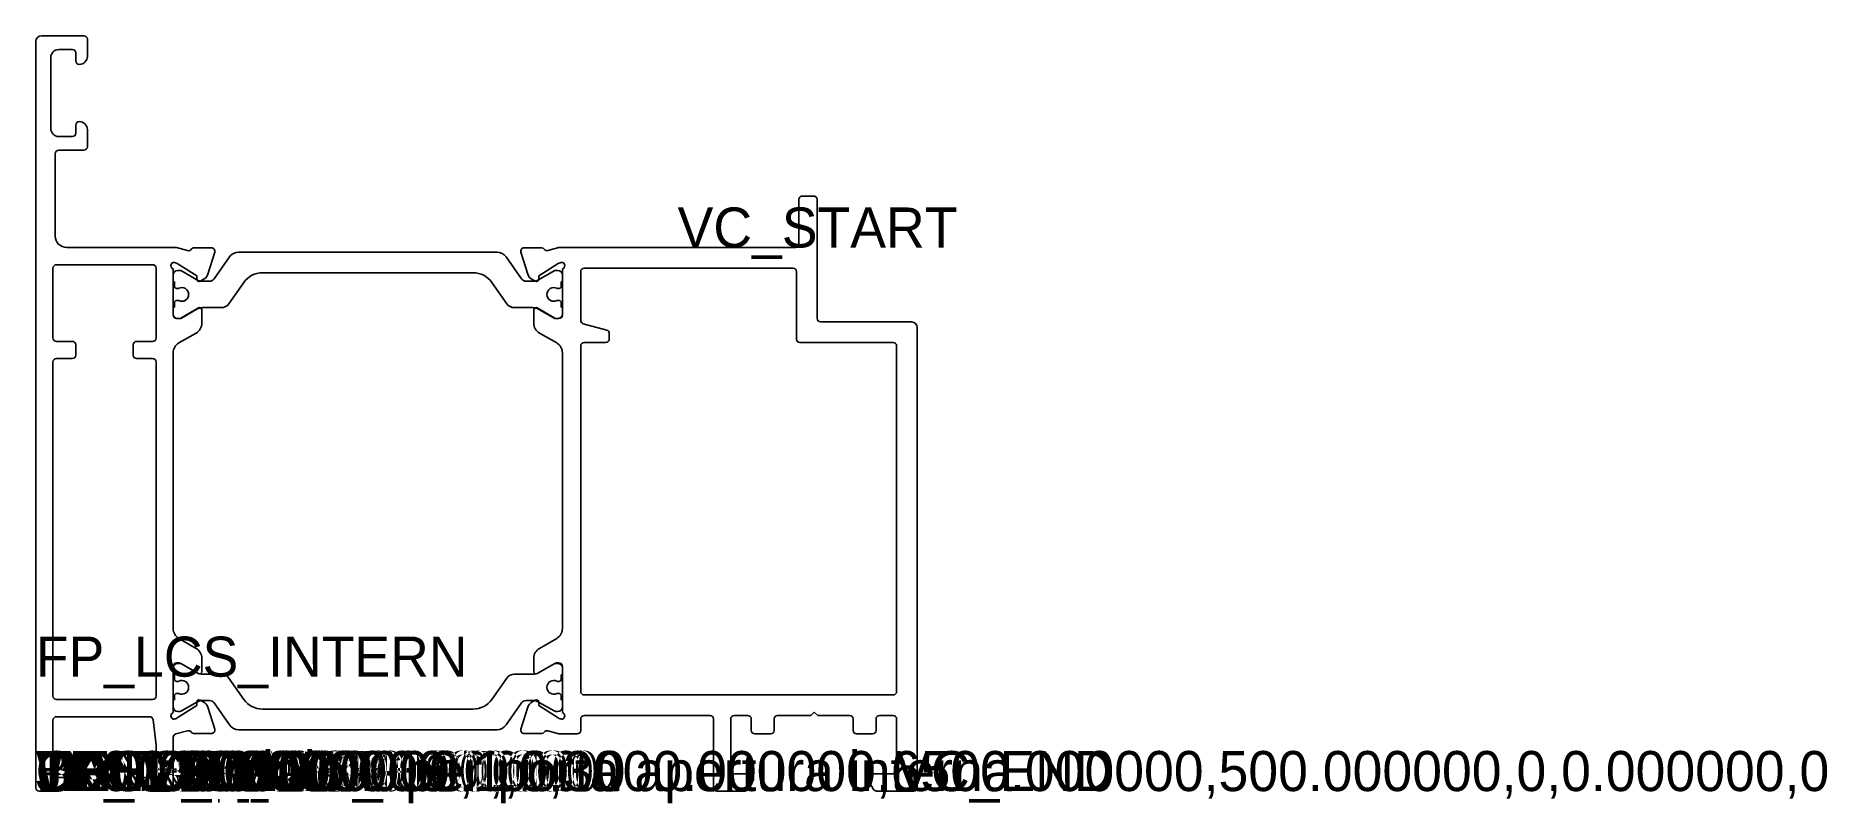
# Model space of a CAD drawing. Header units: metres. Extents: x 118 to 274, y 92 to 159.
import ezdxf

# ---------------------------------------------------------------- set-up
doc = ezdxf.new("R2010")
doc.units = ezdxf.units.M

msp = doc.modelspace()

# ---------------------------------------------------------------- linework, layer by layer
for p, q in [((117.520072, 93.647458), (117.520072, 158.849186)), ((118.020072, 159.349186), (121.720072, 159.349186)), ((120.720072, 158.149186), (119.520072, 158.149186)), ((122.020072, 159.049186), (122.020072, 157.549186)), ((118.820072, 157.449186), (118.820072, 151.249186)), ((121.020072, 157.149186), (121.020072, 157.849186)), ((119.520072, 150.549186), (120.720072, 150.549186)), ((121.020072, 150.849186), (121.020072, 151.549186)), ((122.020072, 151.149186), (122.020072, 149.649186)), ((119.220072, 149.049186), (119.220072, 141.847458)), ((121.720072, 149.349186), (119.520072, 149.349186)), ((184.170329, 141.147458), (184.170329, 145.047458)), ((184.470329, 145.347458), (185.470329, 145.347458)), ((185.770329, 145.047458), (185.770329, 134.647458)), ((120.220072, 140.847458), (129.742644, 140.847458)), ((129.819108, 140.83755), (129.742644, 140.847458)), ((163.298014, 140.847458), (163.22155, 140.83755)), ((163.298014, 140.847458), (183.870329, 140.847458)), ((127.719581, 139.347458), (119.320072, 139.347458)), ((129.558611, 139.547458), (129.520329, 139.547458)), ((129.819108, 140.83755), (130.781311, 140.583927)), ((131.588219, 138.369982), (129.880122, 139.454045)), ((131.307041, 140.822973), (132.858135, 140.822973)), ((133.144405, 140.433252), (132.54244, 138.512583)), ((134.43157, 140.021034), (133.093919, 138.11067)), ((157.789804, 140.447458), (135.250723, 140.447458)), ((159.946608, 138.11067), (158.608956, 140.021034)), ((160.498218, 138.512583), (159.896254, 140.433252)), ((160.182523, 140.822973), (161.733618, 140.822973)), ((163.160536, 139.454045), (161.452439, 138.369982)), ((162.259347, 140.583927), (163.22155, 140.83755)), ((163.520329, 139.547458), (163.482048, 139.547458)), ((119.020072, 139.047458), (119.020072, 132.947458)), ((128.019581, 132.947458), (128.019581, 139.047458)), ((129.520197, 138.447458), (129.520197, 137.847458)), ((129.520197, 137.847458), (129.620197, 137.847458)), ((129.520329, 138.981772), (129.520329, 134.947458)), ((129.620197, 137.847458), (129.620197, 137.472458)), ((130.100582, 138.847458), (129.920197, 138.847458)), ((131.594364, 138.031432), (130.250582, 138.807265)), ((131.576122, 138.08156), (131.588219, 138.369982)), ((132.149671, 138.042865), (131.8686, 137.895935)), ((132.684343, 137.897458), (132.094364, 137.897458)), ((134.380798, 135.938597), (135.680393, 137.794611)), ((137.318698, 138.647458), (155.721829, 138.647458)), ((157.360133, 137.794611), (158.659728, 135.938597)), ((160.946162, 137.897458), (160.356184, 137.897458)), ((161.172058, 137.895935), (160.890988, 138.042865)), ((162.789945, 138.807265), (161.446162, 138.031432)), ((161.452439, 138.369982), (161.464536, 138.08156)), ((163.120329, 138.847458), (162.939945, 138.847458)), ((163.420329, 137.472458), (163.420329, 137.847458)), ((163.420329, 137.847458), (163.520329, 137.847458)), ((163.520329, 134.947458), (163.520329, 138.981772)), ((163.520329, 137.847458), (163.520329, 138.447458)), ((165.120329, 134.474324), (165.120329, 138.747458)), ((165.420329, 139.047458), (183.670329, 139.047458)), ((183.970329, 138.747458), (183.970329, 132.847458)), ((129.820197, 137.272458), (129.94328, 137.272458)), ((129.94328, 136.222458), (129.820197, 136.222458)), ((129.94328, 137.272458), (130.008663, 137.287458)), ((130.008663, 136.207458), (129.94328, 136.222458)), ((163.031863, 137.287458), (163.097247, 137.272458)), ((163.097247, 136.222458), (163.031863, 136.207458)), ((163.097247, 137.272458), (163.220329, 137.272458)), ((163.220329, 136.222458), (163.097247, 136.222458)), ((129.620197, 135.647458), (129.520197, 135.647458)), ((129.520197, 135.647458), (129.520197, 135.047458)), ((129.620197, 136.022458), (129.620197, 135.647458)), ((129.820329, 134.647458), (130.039945, 134.647458)), ((129.920197, 134.647458), (130.100582, 134.647458)), ((130.189945, 134.68765), (131.720329, 135.571218)), ((130.250582, 134.68765), (131.594364, 135.463483)), ((132.020329, 135.398013), (132.020329, 134.243313)), ((132.094364, 135.597458), (133.725477, 135.597458)), ((159.315049, 135.597458), (160.946162, 135.597458)), ((161.020329, 134.243313), (161.020329, 135.398013)), ((161.320329, 135.571218), (162.850714, 134.68765)), ((161.446162, 135.463483), (162.789945, 134.68765)), ((162.939945, 134.647458), (163.120329, 134.647458)), ((163.000714, 134.647458), (163.220329, 134.647458)), ((163.420329, 135.647458), (163.420329, 136.022458)), ((163.520329, 135.647458), (163.420329, 135.647458)), ((163.520329, 135.047458), (163.520329, 135.647458)), ((131.520329, 133.377287), (130.020329, 132.511262)), ((163.020329, 132.511262), (161.520329, 133.377287)), ((167.397975, 133.633832), (165.342684, 134.184546)), ((167.620329, 132.847458), (167.620329, 133.344055)), ((186.070329, 134.347458), (194.020329, 134.347458)), ((194.520329, 133.847458), (194.520329, 93.647458)), ((119.320072, 132.647458), (120.720072, 132.647458)), ((121.020072, 132.347458), (121.020072, 131.447458)), ((126.019581, 131.447458), (126.019581, 132.347458)), ((126.319581, 132.647458), (127.719581, 132.647458)), ((129.520329, 131.645236), (129.520329, 107.549679)), ((163.520329, 107.549679), (163.520329, 131.645236)), ((165.120329, 102.047458), (165.120329, 132.247458)), ((165.420329, 132.547458), (167.320329, 132.547458)), ((184.270329, 132.547458), (192.420329, 132.547458)), ((192.720329, 132.247458), (192.720329, 102.047458)), ((119.020072, 130.847458), (119.020072, 101.647458)), ((120.720072, 131.147458), (119.320072, 131.147458)), ((127.719581, 131.147458), (126.319581, 131.147458)), ((128.019581, 101.647458), (128.019581, 130.847458)), ((130.020329, 106.683654), (131.520329, 105.817628)), ((161.520329, 105.817628), (163.020329, 106.683654)), ((132.020329, 104.951603), (132.020329, 103.796902)), ((161.020329, 103.796902), (161.020329, 104.951603)), ((129.520197, 103.512487), (129.520197, 104.112487)), ((129.620197, 103.512487), (129.520197, 103.512487)), ((129.520329, 104.247458), (129.520329, 100.213143)), ((129.620197, 103.137487), (129.620197, 103.512487)), ((130.039945, 104.547458), (129.820329, 104.547458)), ((129.920197, 104.512487), (130.100582, 104.512487)), ((131.720329, 103.623697), (130.189945, 104.507265)), ((130.250582, 104.472295), (131.594364, 103.696462)), ((132.094364, 103.562487), (133.725477, 103.562487)), ((159.315049, 103.562487), (160.946162, 103.562487)), ((162.850714, 104.507265), (161.320329, 103.623697)), ((161.446162, 103.696462), (162.789945, 104.472295)), ((162.939945, 104.512487), (163.120329, 104.512487)), ((163.220329, 104.547458), (163.000714, 104.547458)), ((163.520329, 103.512487), (163.420329, 103.512487)), ((163.420329, 103.512487), (163.420329, 103.137487)), ((163.520329, 100.213143), (163.520329, 104.247458)), ((163.520329, 104.112487), (163.520329, 103.512487)), ((129.94328, 102.937487), (129.820197, 102.937487)), ((129.820197, 101.887487), (129.94328, 101.887487)), ((129.94328, 102.937487), (130.008663, 102.952487)), ((130.008663, 101.872487), (129.94328, 101.887487)), ((134.380798, 103.221348), (135.680393, 101.365334)), ((157.360133, 101.365334), (158.659728, 103.221348)), ((163.031863, 102.952487), (163.097247, 102.937487)), ((163.097247, 101.887487), (163.031863, 101.872487)), ((163.220329, 102.937487), (163.097247, 102.937487)), ((163.097247, 101.887487), (163.220329, 101.887487)), ((192.420329, 101.747458), (165.420329, 101.747458)), ((119.320072, 101.347458), (127.719581, 101.347458)), ((129.520197, 100.712487), (129.520197, 101.312487)), ((129.520197, 101.312487), (129.620197, 101.312487)), ((129.620197, 101.312487), (129.620197, 101.687487)), ((129.880122, 99.740871), (131.588219, 100.824934)), ((130.100582, 100.312487), (129.920197, 100.312487)), ((131.594364, 101.128512), (130.250582, 100.352679)), ((131.588219, 100.824934), (131.576122, 101.113355)), ((131.8686, 101.29898), (132.149671, 101.152051)), ((132.684343, 101.262487), (132.094364, 101.262487)), ((132.54244, 100.682332), (133.144405, 98.761664)), ((134.43157, 99.138911), (133.093919, 101.049275)), ((137.318698, 100.512487), (155.721829, 100.512487)), ((159.946608, 101.049275), (158.608956, 99.138911)), ((159.896254, 98.761664), (160.498218, 100.682332)), ((160.946162, 101.262487), (160.356184, 101.262487)), ((160.890988, 101.152051), (161.172058, 101.29898)), ((162.789945, 100.352679), (161.446162, 101.128512)), ((161.464536, 101.113355), (161.452439, 100.824934)), ((161.452439, 100.824934), (163.160536, 99.740871)), ((163.120329, 100.312487), (162.939945, 100.312487)), ((163.420329, 101.687487), (163.420329, 101.312487)), ((163.420329, 101.312487), (163.520329, 101.312487)), ((163.520329, 101.312487), (163.520329, 100.712487)), ((185.520329, 100.248568), (185.220329, 99.948568)), ((185.820329, 99.948568), (185.520329, 100.248568)), ((119.020072, 99.547458), (119.020072, 94.847458)), ((127.458428, 99.847458), (119.320072, 99.847458)), ((128.024581, 97.347458), (127.756291, 99.583201)), ((129.520329, 99.647458), (129.558611, 99.647458)), ((130.781311, 98.610989), (129.743865, 98.337533)), ((157.789804, 98.712487), (135.250723, 98.712487)), ((163.22155, 98.357366), (162.259347, 98.610989)), ((163.482048, 99.647458), (163.520329, 99.647458)), ((165.120329, 99.648568), (165.120329, 98.647458)), ((176.420329, 99.948568), (165.420329, 99.948568)), ((176.720329, 93.647458), (176.720329, 99.648568)), ((178.220329, 99.648568), (178.220329, 95.147458)), ((179.720329, 99.948568), (178.520329, 99.948568)), ((180.020329, 98.647058), (180.020329, 99.648568)), ((182.020329, 99.648568), (182.020329, 98.647058)), ((185.220329, 99.948568), (182.320329, 99.948568)), ((188.620329, 99.948568), (185.820329, 99.948568)), ((188.920329, 98.647058), (188.920329, 99.648568)), ((190.920329, 99.648568), (190.920329, 98.647058)), ((192.420329, 99.948568), (191.220329, 99.948568)), ((192.720329, 95.147458), (192.720329, 99.648568)), ((128.024581, 94.847458), (128.024581, 97.347458)), ((129.520329, 98.047458), (129.520088, 93.647441)), ((132.858135, 98.371943), (131.307041, 98.371943)), ((161.733618, 98.371943), (160.182523, 98.371943)), ((163.22155, 98.357366), (163.298014, 98.347458)), ((164.820329, 98.347458), (163.298014, 98.347458)), ((181.720329, 98.347058), (180.320329, 98.347058)), ((190.620329, 98.347058), (189.220329, 98.347058)), ((119.320072, 94.547458), (120.020072, 94.547458)), ((120.320072, 94.247458), (120.320072, 94.147458)), ((126.720072, 94.147458), (126.720072, 94.247458)), ((127.020072, 94.547458), (127.724581, 94.547458)), ((178.520329, 94.847458), (179.920329, 94.847458)), ((180.180137, 94.277842), (179.729582, 93.497458)), ((180.220329, 94.547458), (180.220329, 94.427842)), ((190.220329, 94.427842), (190.220329, 94.547458)), ((190.711077, 93.497458), (190.260522, 94.277842)), ((190.520329, 94.847458), (192.420329, 94.847458)), ((119.520072, 93.347458), (117.820072, 93.347458)), ((129.220088, 93.347458), (127.520072, 93.347458)), ((179.469774, 93.347458), (177.020329, 93.347458)), ((194.220329, 93.347458), (190.970885, 93.347458))]:
    msp.add_line(p, q)
for centre, radius, start, end in [((118.020072, 158.849186), 0.5, 90, 180), ((119.520072, 157.449186), 0.7, 90, 180), ((120.720072, 157.849186), 0.3, 0, 90), ((121.720072, 159.049186), 0.3, 0, 90), ((121.320072, 157.149186), 0.3, 180, 270), ((121.320072, 157.549186), 0.7, 270, 0), ((121.320072, 151.549186), 0.3, 90, 180), ((121.320072, 151.149186), 0.7, 0, 90), ((119.520072, 151.249186), 0.7, 180, 270), ((120.720072, 150.849186), 0.3, 270, 0), ((119.520072, 149.049186), 0.3, 90, 180), ((121.720072, 149.649186), 0.3, 270, 0), ((184.470329, 145.047458), 0.3, 90, 180), ((185.470329, 145.047458), 0.3, 0, 90), ((120.220072, 141.847458), 1, 180, 270), ((183.870329, 141.147458), 0.3, 270, 0), ((119.320072, 139.047458), 0.3, 90, 180), ((127.719581, 139.047458), 0.3, 0, 90), ((129.620329, 139.264615), 0.3, 109.471221, 250.528779), ((129.558611, 138.947458), 0.6, 57.598279, 90), ((130.871032, 140.870196), 0.3, 252.598279, 330.367342), ((131.305639, 140.622978), 0.2, 90, 150.367342), ((132.858135, 140.522973), 0.3, 342.598279, 90), ((135.250723, 139.447458), 1, 90, 145), ((157.789804, 139.447458), 1, 35, 90), ((160.182523, 140.522973), 0.3, 90, 197.401721), ((161.73502, 140.622978), 0.2, 29.632658, 90), ((162.169626, 140.870196), 0.3, 209.632658, 287.401721), ((163.482048, 138.947458), 0.6, 90, 122.401721), ((163.420329, 139.264615), 0.3, 289.471221, 70.528779), ((129.920197, 138.447458), 0.4, 90, 180), ((130.100582, 138.547458), 0.3, 60, 90), ((131.775946, 138.073179), 0.2, 180, 297.598279), ((132.094364, 138.897458), 1, 240, 270), ((131.779055, 138.751839), 0.8, 297.598279, 342.598279), ((132.684343, 138.397458), 0.5, 270, 325), ((137.318698, 136.647458), 2, 90, 145), ((155.721829, 136.647458), 2, 35, 90), ((160.356184, 138.397458), 0.5, 215, 270), ((161.261603, 138.751839), 0.8, 197.401721, 242.401721), ((160.946162, 138.897458), 1, 270, 300), ((161.264712, 138.073179), 0.2, 242.401721, 0), ((162.939945, 138.547458), 0.3, 90, 120), ((163.120329, 138.447458), 0.4, 0, 90), ((165.420329, 138.747458), 0.3, 90, 180), ((183.670329, 138.747458), 0.3, 0, 90), ((129.820197, 137.472458), 0.2, 180, 270), ((129.820197, 136.022458), 0.2, 90, 180), ((130.270197, 136.747458), 0.6, 0, 115.841933), ((130.270197, 136.747458), 0.6, 244.158067, 0), ((162.770329, 136.747458), 0.6, 64.158067, 180), ((162.770329, 136.747458), 0.6, 180, 295.841933), ((163.220329, 137.472458), 0.2, 270, 0), ((163.220329, 136.022458), 0.2, 0, 90), ((129.920197, 135.047458), 0.4, 180, 270), ((129.820329, 134.947458), 0.3, 180, 270), ((130.039945, 134.947458), 0.3, 270, 300), ((130.100582, 134.947458), 0.3, 270, 300), ((132.094364, 134.597458), 1, 90, 120), ((131.820329, 135.398013), 0.2, 0, 120), ((133.725477, 136.397458), 0.8, 270, 325), ((159.315049, 136.397458), 0.8, 215, 270), ((160.946162, 134.597458), 1, 60, 90), ((161.220329, 135.398013), 0.2, 60, 180), ((162.939945, 134.947458), 0.3, 240, 270), ((163.000714, 134.947458), 0.3, 240, 270), ((163.120329, 135.047458), 0.4, 270, 0), ((163.220329, 134.947458), 0.3, 270, 0), ((186.070329, 134.647458), 0.3, 180, 270), ((131.020329, 134.243313), 1, 300.000001, 0), ((162.020329, 134.243313), 1, 180, 240), ((165.420329, 134.474324), 0.3, 180, 255), ((167.320329, 133.344055), 0.3, 0, 75), ((194.020329, 133.847458), 0.5, 0, 90), ((119.320072, 132.947458), 0.3, 180, 270), ((120.720072, 132.347458), 0.3, 0, 90), ((126.319581, 132.347458), 0.3, 90, 180), ((127.719581, 132.947458), 0.3, 270, 0), ((130.520329, 131.645236), 1, 120.000001, 180), ((162.520329, 131.645236), 1, 0, 60), ((165.420329, 132.247458), 0.3, 90, 180), ((167.320329, 132.847458), 0.3, 270, 0), ((184.270329, 132.847458), 0.3, 180, 270), ((192.420329, 132.247458), 0.3, 0, 90), ((119.320072, 130.847458), 0.3, 90, 180), ((120.720072, 131.447458), 0.3, 270, 0), ((126.319581, 131.447458), 0.3, 180, 270), ((127.719581, 130.847458), 0.3, 0, 90), ((130.520329, 107.549679), 1, 180, 240.000001), ((162.520329, 107.549679), 1, 300, 0), ((131.020329, 104.951603), 1, 0, 60.000001), ((162.020329, 104.951603), 1, 120, 180), ((129.920197, 104.112487), 0.4, 90, 180), ((129.820329, 104.247458), 0.3, 90, 180), ((130.039945, 104.247458), 0.3, 60, 90), ((130.100582, 104.212487), 0.3, 60, 90), ((132.094364, 104.562487), 1, 240, 270), ((131.820329, 103.796902), 0.2, 240, 0), ((133.725477, 102.762487), 0.8, 35, 90), ((159.315049, 102.762487), 0.8, 90, 145), ((160.946162, 104.562487), 1, 270, 300), ((161.220329, 103.796902), 0.2, 180, 300), ((162.939945, 104.212487), 0.3, 90, 120), ((163.000714, 104.247458), 0.3, 90, 120), ((163.120329, 104.112487), 0.4, 0, 90), ((163.220329, 104.247458), 0.3, 0, 90), ((129.820197, 103.137487), 0.2, 180, 270), ((129.820197, 101.687487), 0.2, 90, 180), ((130.270197, 102.412487), 0.6, 0, 115.841933), ((130.270197, 102.412487), 0.6, 244.158067, 0), ((162.770329, 102.412487), 0.6, 64.158067, 180), ((162.770329, 102.412487), 0.6, 180, 295.841933), ((163.220329, 103.137487), 0.2, 270, 0), ((163.220329, 101.687487), 0.2, 0, 90), ((165.420329, 102.047458), 0.3, 180, 270), ((192.420329, 102.047458), 0.3, 270, 0), ((119.320072, 101.647458), 0.3, 180, 270), ((127.719581, 101.647458), 0.3, 270, 0), ((129.620329, 99.9303), 0.3, 109.471221, 250.528779), ((129.920197, 100.712487), 0.4, 180, 270), ((130.100582, 100.612487), 0.3, 270, 300), ((131.775946, 101.121737), 0.2, 62.401721, 180), ((132.094364, 100.262487), 1, 90, 120), ((131.779055, 100.443077), 0.8, 17.401721, 62.401721), ((132.684343, 100.762487), 0.5, 35, 90), ((137.318698, 102.512487), 2, 215, 270), ((155.721829, 102.512487), 2, 270, 325), ((160.356184, 100.762487), 0.5, 90, 145), ((161.261603, 100.443077), 0.8, 117.598279, 162.598279), ((160.946162, 100.262487), 1, 60, 90), ((161.264712, 101.121737), 0.2, 0, 117.598279), ((162.939945, 100.612487), 0.3, 240, 270), ((163.120329, 100.712487), 0.4, 270, 0), ((163.420329, 99.9303), 0.3, 289.471221, 70.528779), ((119.320072, 99.547458), 0.3, 90, 180), ((127.458428, 99.547458), 0.3, 6.842773, 90), ((129.558611, 100.247458), 0.6, 270, 302.401721), ((130.871032, 98.324719), 0.3, 29.632658, 107.401721), ((132.858135, 98.671943), 0.3, 270, 17.401721), ((135.250723, 99.712487), 1, 215, 270), ((157.789804, 99.712487), 1, 270, 325), ((160.182523, 98.671943), 0.3, 162.598279, 270), ((162.169626, 98.324719), 0.3, 72.598279, 150.367342), ((163.482048, 100.247458), 0.6, 237.598279, 270), ((164.820329, 98.647458), 0.3, 270, 0), ((165.420329, 99.648568), 0.3, 90, 180), ((176.420329, 99.648568), 0.3, 0, 90), ((178.520329, 99.648568), 0.3, 90, 180), ((179.720329, 99.648568), 0.3, 0, 90), ((180.320329, 98.647058), 0.3, 180, 270), ((181.720329, 98.647058), 0.3, 270, 0), ((182.320329, 99.648568), 0.3, 90, 180), ((188.620329, 99.648568), 0.3, 0, 90), ((189.220329, 98.647058), 0.3, 180, 270), ((190.620329, 98.647058), 0.3, 270, 0), ((191.220329, 99.648568), 0.3, 90, 180), ((192.420329, 99.648568), 0.3, 0, 90), ((129.820329, 98.047441), 0.3, 104.766462, 180), ((131.305639, 98.571938), 0.2, 209.632658, 270), ((161.73502, 98.571938), 0.2, 270, 330.367342), ((119.320072, 94.847458), 0.3, 180, 270), ((119.520072, 94.147458), 0.8, 270, 0), ((120.020072, 94.247458), 0.3, 0, 90), ((127.020072, 94.247458), 0.3, 90, 180), ((127.520072, 94.147458), 0.8, 180, 270), ((127.724581, 94.847458), 0.3, 270, 0), ((178.520329, 95.147458), 0.3, 180, 270), ((179.920329, 94.547458), 0.3, 0, 90), ((179.920329, 94.427842), 0.3, 330, 0), ((190.520329, 94.547458), 0.3, 90, 180), ((190.520329, 94.427842), 0.3, 180, 210), ((192.420329, 95.147458), 0.3, 270, 0), ((117.820072, 93.647458), 0.3, 180, 270), ((129.220088, 93.647458), 0.3, 270, 0), ((177.020329, 93.647458), 0.3, 180, 270), ((179.469774, 93.647458), 0.3, 270, 330), ((190.970885, 93.647458), 0.3, 210, 270), ((194.220329, 93.647458), 0.3, 270, 0)]:
    msp.add_arc(centre, radius, start, end)

# ---------------------------------------------------------------- texts
for tag, p in [('VC_START', (173.584172, 140.847458)), ('FP_LCS_INTERN', (117.520072, 103.347458)), ('DESC:Telaio L per porta apertura interna', (117.520072, 93.347458)), ('WX:0.000000', (117.520072, 93.347458)), ('WY:0.000000', (117.520072, 93.347458)), ('JX:0.000000', (117.520072, 93.347458)), ('JY:0.000000', (117.520072, 93.347458)), ('TDEV:0.000000', (117.520072, 93.347458)), ('TDEV2:0.000000', (117.520072, 93.347458)), ('TDEV3:0.000000', (117.520072, 93.347458)), ('TDEV4:0.000000', (117.520072, 93.347458)), ('TDEV5:0.000000', (117.520072, 93.347458)), ('OPTI:500.000000,1,0,3000.000000,6500.000000,500.000000,0,0.000000,0', (117.520072, 93.347458)), ('GLASS_MIN:0.000000', (117.520072, 93.347458)), ('GLASS_MAX:0.000000', (117.520072, 93.347458)), ('DENS:1.720000', (117.520072, 93.347458)), ('FRONT_VIEW', (117.520072, 93.347458)), ('BL01:6800.000000,,1', (117.520072, 93.347458)), ('PANE_WIDTH:0.000000', (117.520072, 93.347458)), ('FP_LCS_ORIG', (117.520072, 93.347458)), ('FP_LCS_HOT', (127.520072, 93.347458)), ('VC_END', (192.595607, 93.347458))]:
    msp.add_attdef(tag, p, '', height=3.5)

doc.saveas('drawing.dxf')
